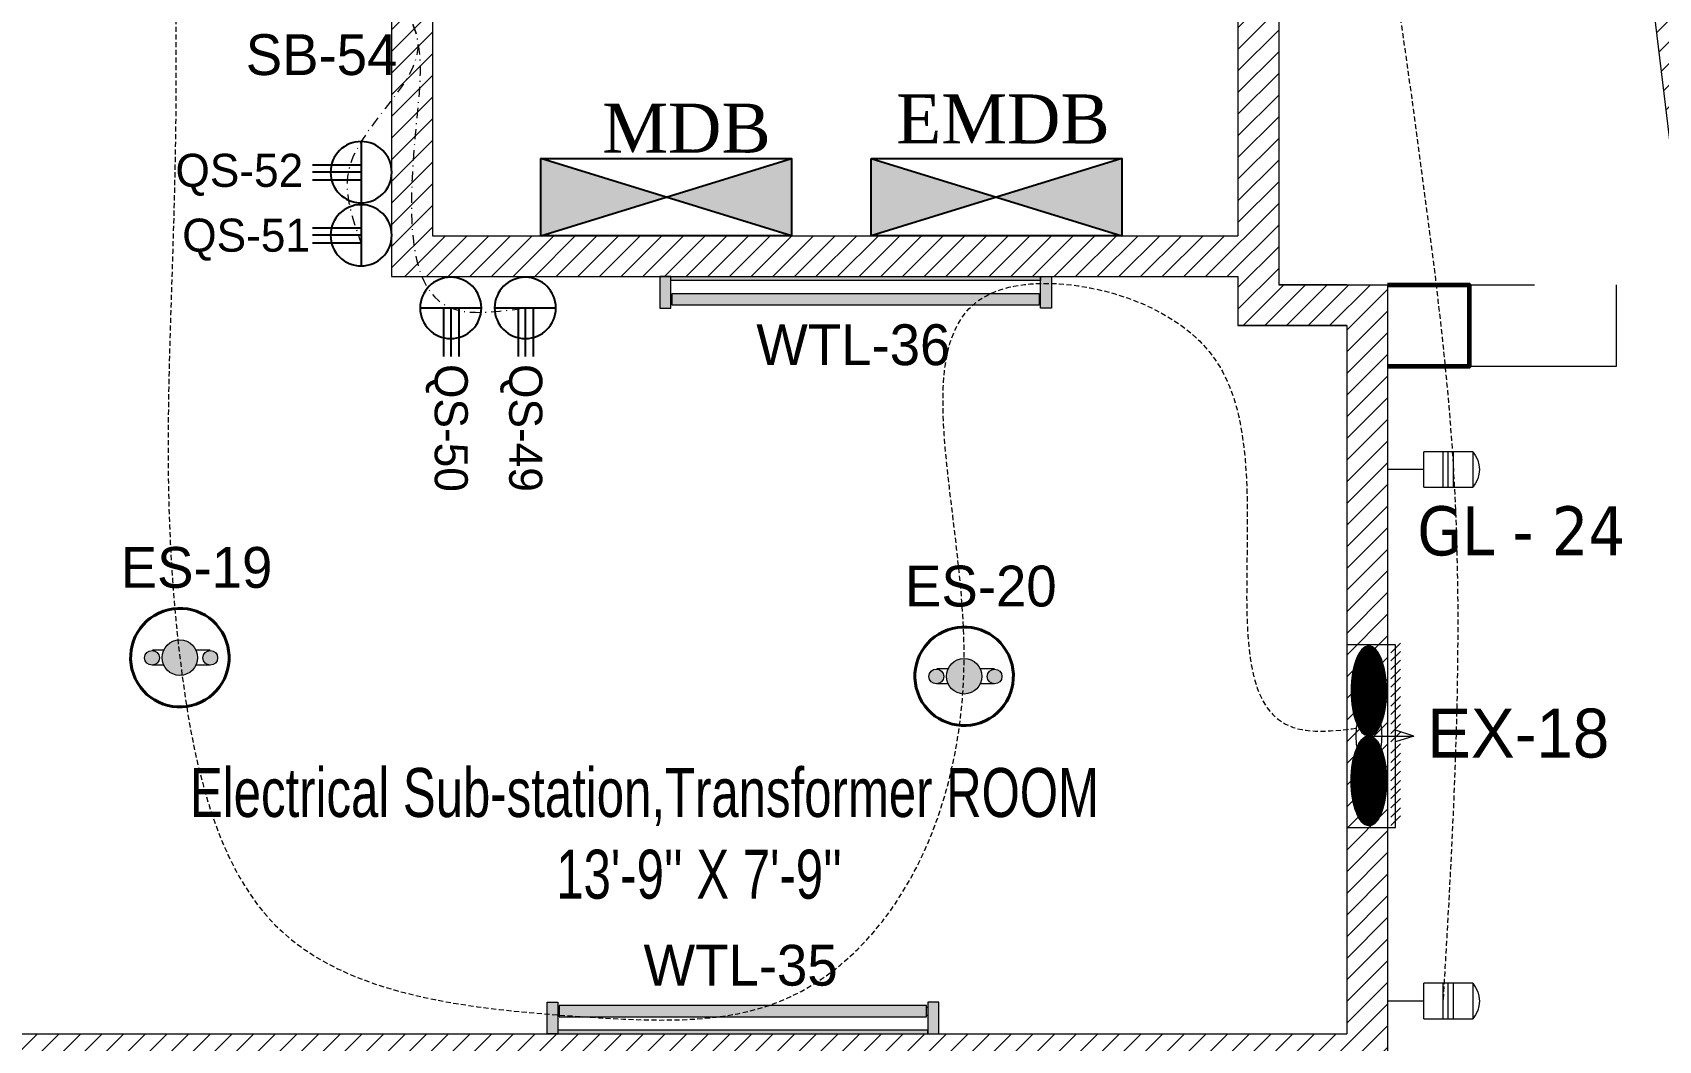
# Model space of a CAD drawing. Header units: inches. Extents: x 109699 to 44449955, y -10987 to 15824140.
# Drawn here: x 191452.6 to 191651.8, y -3849.8 to -3726.4 of the extents above; entities that cross this region are included whole.
import ezdxf

# ---------------------------------------------------------------- set-up
doc = ezdxf.new("R2010")
doc.units = ezdxf.units.IN
doc.header["$LTSCALE"] = 5
doc.header["$MEASUREMENT"] = 0
for name, pattern in [('ACAD_ISO03W100', [30, 12, -18]), ('DASHDOT', [1, 0.5, -0.25, 0, -0.25]), ('DASHED2', [0.375, 0.25, -0.125])]:
    doc.linetypes.add(name, pattern=pattern)
doc.layers.get('0').update_dxf_attribs({"color": 123})
for name, color, linetype, lineweight in [('@NORMAL', 7, 'Continuous', 5), ('cloumn', 253, 'Continuous', 60), ('dotted', 8, 'ACAD_ISO03W100', 5), ('E-BK', 1, 'Continuous', 15), ('E-Con-Point', 5, 'DASHED2', 13), ('E-ES-Energy Saver-Light', 140, 'Continuous', 13), ('E-EX-Exhaust-Fan', 190, 'Continuous', 13), ('E-QS-Socket-15A', 1, 'Continuous', 9), ('E-SB-Switch-Board', 106, 'Continuous', 18), ('E-WTL-Wall-Tube-Light', 6, 'Continuous', 15), ('GL', 7, 'Continuous', 5), ('HATCH2', 253, 'Continuous', 15), ('MDB N', 7, 'Continuous', 5), ('SB', 1, 'DASHDOT', 20), ('WALL-1', 8, 'Continuous', 9)]:
    doc.layers.add(name, color=color, linetype=linetype, lineweight=lineweight)
doc.layers.add('MDB', color=1, linetype='Continuous')
doc.layers.add('T', color=8, linetype='Continuous')
doc.styles.add('MtXpl_Tahoma', font='tahoma.ttf')
doc.styles.get("Standard").update_dxf_attribs({"font": 'times.ttf'})
doc.styles.add('style2', font='ARIALN.TTF', dxfattribs={"width": 0.75, "height": 3})

# ---------------------------------------------------------------- blocks, each defined once
blk = doc.blocks.new('MDB')
at = {"layer": 'MDB', "linetype": 'Continuous'}
h = blk.add_hatch(color=3, dxfattribs=at)
h.paths.add_polyline_path([(-2615.997901785699, -12426.05180736435), (-2615.997901785699, -12430.77580736435), (-2608.320901785699, -12428.41380736435)])
h.paths.add_polyline_path([(-2600.643901785699, -12426.05180736435), (-2608.320901785699, -12428.41380736435), (-2600.643901785699, -12430.77580736435)])
at = {"layer": 'MDB', "color": 3, "linetype": 'Continuous'}
for p, q in [((-2600.643901785699, -12426.05180736435), (-2615.997901785699, -12430.77580736435)), ((-2615.997901785699, -12426.05180736435), (-2600.643901785699, -12430.77580736435))]:
    blk.add_line(p, q, dxfattribs=at)
at = {"layer": 'MDB'}
blk.add_lwpolyline([(-2615.997901785699, -12426.05180736435), (-2600.643901785699, -12426.05180736435), (-2600.643901785699, -12430.77580736435), (-2615.997901785699, -12430.77580736435)], close=True, dxfattribs=at)
blk = doc.blocks.new('A$C63FA2F8C')
at = {"linetype": 'ByBlock', "ltscale": 0.5}
h = blk.add_hatch(color=256, dxfattribs=at)
h.dxf.hatch_style = 1
h.paths.add_polyline_path([(337.2288066126173, 261.8435315283132, 1), (186.444764951407, 261.8435315283132, 1)])
h.paths.add_polyline_path([(174.7543875355803, 261.112525689078, 1), (111.9624450998782, 261.112525689078, 1)])
h.paths.add_polyline_path([(359.7620794158132, 260.9155295394245, 1), (422.5540218515153, 260.9155295394245, 1)])
at = {"ltscale": 2}
for p, q in [((193.2174023309955, 293.0739176886738), (145.2272237805882, 293.0739176886738)), ((391.274980574695, 293.0739176886738), (330.4561692330288, 293.0739176886738)), ((193.5781424691202, 229.8323706932948), (145.2272237805882, 229.8323706932948)), ((391.274980574695, 229.8323706932948), (330.0954290949041, 229.8323706932948))]:
    blk.add_line(p, q, dxfattribs=at)
for centre, radius in [((143.3584163177293, 261.112525689078), 31.39597121785105), ((261.8367857820122, 261.8435315283132), 75.39202083060518), ((391.1580506336642, 260.9155295394245), 31.39597121785105)]:
    blk.add_circle(centre, radius, dxfattribs=at)
at = {"lineweight": 40}
blk.add_ellipse((261.8367857820122, 261.8435315283132), major_axis=(-89.30196609760064, 189.4862523083066), ratio=0.9999999999956461, start_param=-1.547953900145618, end_param=4.735231407033968, dxfattribs=at)
blk = doc.blocks.new('bs')
at = {"layer": 'E-BK'}
for p, q in [((-793.6107616202517, 1425.531798899594), (-793.6107616202517, 1433.501113548989)), ((-787.8528887823031, 1433.501113548989), (-793.6107616202514, 1433.501113548989)), ((-787.8528887823031, 1433.501113548989), (-787.8528887823031, 1425.531798899594)), ((-793.6107616202517, 1425.531798899594), (-787.8528887823031, 1425.531798899594)), ((-790.7318252012774, 1425.531798899594), (-790.7318252012774, 1419.63482280183))]:
    blk.add_line(p, q, dxfattribs=at)
at = {"layer": 'E-BK', "color": 5}
for p, q in [((-793.6107616202517, 1430.362221329489), (-787.8528887823031, 1430.362221329489)), ((-793.6107616202517, 1429.516456224291), (-787.8528887823031, 1429.516456224291)), ((-793.6107616202517, 1428.670698148449), (-787.8528887823031, 1428.670698148449))]:
    blk.add_line(p, q, dxfattribs=at)
at = {"layer": 'E-BK'}
blk.add_arc((-790.7318252012773, 1430.221002702818), 4.364332946471941, 48.72674153202249, 131.2732584679775, dxfattribs=at)
blk = doc.blocks.new('A$C63C712C3')
at = {"linetype": 'ByBlock', "ltscale": 0.5}
h = blk.add_hatch(color=256, dxfattribs=at)
h.dxf.hatch_style = 1
h.paths.add_polyline_path([(35.45815903441689, 102.6004051111813), (7.051254215184599e-05, 102.6004051111813), (7.051254215184599e-05, -1.4210854715202e-14), (35.45815903441689, 0)])
h.paths.add_polyline_path([(1235.458159034402, 102.6004051111813), (35.45815903441689, 102.6004051111813), (35.45815903441689, 90.19858873463818), (1235.458159034402, 90.19858873463818)])
h.paths.add_polyline_path([(1270.916247556277, 102.6004051111813), (1235.458159034402, 102.6004051111813), (1235.458159034402, -1.4210854715202e-14), (1270.916247556277, 0)])
h = blk.add_hatch(color=256, dxfattribs=at)
h.dxf.hatch_style = 1
h.set_gradient(color1=(255, 255, 0), rotation=269, name='CYLINDER')
h.paths.add_polyline_path([(1230.609335631336, 47.55507706388016), (39.80634735536296, 47.55507706388016), (39.80634735536296, 10.14120857274975), (1230.609335631336, 10.14120857274975)])
at = {"ltscale": 2}
for p, q in [((39.80314903250837, 42.02165198561852), (33.8373914979602, 42.02165198561852)), ((39.80314903250837, 15.93327464433969), (33.8373914979602, 15.93327464433969)), ((1230.612533954176, 42.02165198561852), (1236.578291488724, 42.02165198561852)), ((1230.612533954176, 15.93327464433969), (1236.578291488724, 15.93327464433969))]:
    blk.add_line(p, q, dxfattribs=at)
for points in [[(35.45815903441689, 102.6004051111813), (7.051254215184599e-05, 102.6004051111813), (7.051254215184599e-05, 0), (35.45815903441689, 0)], [(35.45815903441689, 102.6004051111813), (1235.458159034402, 102.6004051111813), (1235.458159034402, 90.19858873463818), (35.45815903441689, 90.19858873463818)], [(1235.458159034402, 102.6004051111813), (1270.916247556277, 102.6004051111813), (1270.916247556277, 0), (1235.458159034402, 0)], [(39.80634735536296, 47.55507706388016), (1230.609335631336, 47.55507706388016), (1230.609335631336, 10.14120857274975), (39.80634735536296, 10.14120857274975)]]:
    blk.add_lwpolyline(points, close=True, dxfattribs=at)
blk = doc.blocks.new('A$C1C755710')
at = {"linetype": 'ByBlock', "ltscale": 0.5}
h = blk.add_hatch(dxfattribs=at)
h.set_pattern_fill('ANSI31', color=256)
h.set_pattern_definition([(45, (0, 0), (-0.08838834764831843, 0.08838834764831845), [])])
edge = h.paths.add_edge_path()
edge.add_ellipse((199.1649073579174, 94.51384083836456), major_axis=(191.0280833619181, 3.971377967073551e-11), ratio=0.3951307893636453, start_angle=-2.146606530950382e-05, end_angle=6.29936271653392)
edge.add_ellipse((199.1649073579174, 94.51384083836456), major_axis=(191.0280833619181, 3.971377967073551e-11), ratio=0.3951307893636453, start_angle=6.29936271653392, end_angle=41.72868663856591)
edge.add_ellipse((199.1649073579174, 94.51384083836456), major_axis=(191.0280833619181, 3.971377967073551e-11), ratio=0.3951307893636453, start_angle=41.72868663856591, end_angle=359.9999785339347)
edge = h.paths.add_edge_path()
edge.add_ellipse((581.2210740817536, 94.51384083836456), major_axis=(-191.0280833619181, 3.971377967073551e-11), ratio=0.3951307893636453, start_angle=2.146606529957221e-05, end_angle=318.2713133614341)
edge.add_ellipse((581.2210740817536, 94.51384083836456), major_axis=(-191.0280833619181, 3.971377967073551e-11), ratio=0.3951307893636453, start_angle=318.2713133614341, end_angle=360.0000214660653)
at = {"ltscale": 2}
for p, q in [((389.0395967610093, 285.5447172545246), (364.2144678700133, 207.9370213896327)), ((389.0395967610093, 102.7958703805634), (389.0395967610093, 285.5447172545246)), ((389.0395967610093, 285.5447172545246), (413.8647256520053, 207.9370213896327)), ((9.237156729897833, 188.2013995007728), (49.73115919703559, 228.6954019679106)), ((44.42906965014117, 188.2013995007728), (84.92307211727893, 228.6954019679106)), ((83.87120178474288, 188.2013995007728), (124.3652042518806, 228.6954019679106)), ((124.5506794197281, 188.2013995007728), (165.0446818868659, 228.6954019679106)), ((159.7425923399715, 188.2013995007728), (200.2365948071092, 228.6954019679106)), ((199.1847244745732, 188.2013995007728), (239.6787269417109, 228.6954019679106)), ((241.5598876592558, 188.2013995007728), (282.0538901263935, 228.6954019679106)), ((276.7518005794991, 188.2013995007728), (317.2458030466369, 228.6954019679106)), ((316.1939327141008, 188.2013995007728), (356.6879351812386, 228.6954019679106)), ((365.3524135401385, 188.2013995007728), (405.8464160072763, 228.6954019679106)), ((400.5443264603819, 188.2013995007728), (441.0383289275196, 228.6954019679106)), ((439.9864585949836, 188.2013995007728), (480.4804610621213, 228.6954019679106)), ((481.5137070744968, 188.2013995007728), (522.0077095416345, 228.6954019679106)), ((516.7056199947401, 188.2013995007728), (557.1996224618779, 228.6954019679106)), ((556.1477521293418, 188.2013995007728), (596.6417545964796, 228.6954019679106)), ((597.6751444695255, 188.2013995007728), (638.1691469366633, 228.6954019679106)), ((632.8670573897689, 188.2013995007728), (673.3610598569066, 228.6954019679106)), ((672.3091895243706, 188.2013995007728), (712.8031919915084, 228.6954019679106)), ((708.7490936335089, 188.2013995007728), (749.2430961006467, 228.6954019679106)), ((743.9410065537522, 188.2013995007728), (784.43500902089, 228.6954019679106))]:
    blk.add_line(p, q, dxfattribs=at)
blk.add_lwpolyline([(-2.91038304567337e-11, 207.9370213896327), (777.604823705391, 207.9370213896327), (777.604823705391, -2.91038304567337e-11), (-2.91038304567337e-11, -2.91038304567337e-11)], close=True, dxfattribs=at)
for centre, start, end in [((390.1929907198355, -134.2364891821926), 80.14559333652657, 99.85440666347343), ((390.1929907198355, 323.2641150363197), 260.1455933365266, 279.8544066634735)]:
    blk.add_arc(centre, 283.1687490877094, start, end, dxfattribs=at)
at = {"extrusion": (0, 0, -1)}
blk.add_ellipse((199.1649073579174, 94.51384083836456), major_axis=(191.0280833619181, 3.971377967073551e-11), ratio=0.3951307893636453, dxfattribs=at)
blk.add_ellipse((581.2210740817536, 94.51384083836456), major_axis=(-191.0280833619181, 3.971377967073551e-11), ratio=0.3951307893636453)
blk = doc.blocks.new('A$C7D2A24B3')
at = {"lineweight": 25}
for p, q in [((9.859886922386067, 11.01563311865903), (9.859886922386067, 3.514223118658265)), ((9.859886922386067, 8.143706464579736), (15.8195753665932, 8.143706464579736)), ((9.859886922386067, 7.268951136147734), (15.8195753665932, 7.268951136147734)), ((9.859886922386067, 6.288951136148171), (15.8195753665932, 6.288951136148171))]:
    blk.add_line(p, q, dxfattribs=at)
blk.add_circle((9.85988692238243, 7.264928118658645), 3.750704999999999, dxfattribs=at)

msp = doc.modelspace()

# ---------------------------------------------------------------- hatches: boundary and pattern name
at = {"layer": 'HATCH2'}
h = msp.add_hatch(dxfattribs=at)
h.set_pattern_fill('ANSI31', color=256, scale=15, angle=-2.544443745170813e-14)
h.set_pattern_definition([(44.99999999999996, (174969.2063975816, 2531125.984210069), (-1.325825214724776, 1.325825214724777), [])])
edge = h.paths.add_edge_path()
edge.add_arc((191605.6891005714, -3659.244557156975), 48.03029903465922, 16.59411456051332, 98.63049367790725)
edge.add_line((191598.4815992929, -3611.758121718003), (191598.481599293, -3621.903486336769))
edge.add_arc((191605.6891005716, -3659.244557156568), 38.03029903447558, 17.165262452572506, 100.924771754527, ccw=False)
edge.add_line((191642.0254338617, -3648.020719680751), (191669.874346897, -3877.517880821882))
edge.add_line((191669.874346897, -3877.517880821882), (191679.9324738269, -3877.517880821882))
edge.add_line((191679.9324738268, -3877.517880821882), (191675.3856284156, -3835.40874693664))
edge.add_line((191675.3856284156, -3835.40874693664), (191664.1941345395, -3744.135978512282))
edge.add_line((191664.1941345395, -3744.135978512282), (191651.7190296487, -3645.527587575189))
h = msp.add_hatch(dxfattribs=at)
h.set_pattern_fill('ANSI31', color=256, scale=15, angle=-2.544443745170813e-14)
h.set_pattern_definition([(44.99999999999996, (170567.0479964292, 2531116.491818015), (-1.325825214724776, 1.325825214724777), [])])
h.paths.add_polyline_path([(191618.5538668082, -3849.023315070013), (191618.5538668083, -3757.283166814412), (191605.2242320193, -3757.283166814412), (191605.2242320194, -3742.255001886098), (191605.2242320138, -3662.283166814412), (191598.4815992894, -3662.283166814412), (191598.4815992894, -3623.699389865904), (191593.4815992894, -3623.699389865904), (191593.4815992894, -3662.283166814412), (191523.2366502697, -3662.283166814412), (191523.2366502697, -3646.699389865904), (191518.2366502697, -3646.699389865904), (191518.2366502697, -3662.283166813946), (191496.5538668081, -3662.283168780899), (191496.5538668081, -3667.258330186645), (191600.2242320193, -3667.283166814412), (191600.2242320193, -3751.283166814412), (191501.5538668081, -3751.283166814412), (191501.5538668081, -3709.283091781943), (191496.5538668081, -3709.283091781943), (191496.5538668081, -3756.258140341661), (191600.2242320192, -3756.283166814412), (191600.2242320193, -3762.283166814412), (191613.5538668082, -3762.283166813946), (191613.5538668082, -3848.999130055125), (191159.2374913135, -3849.023315070013), (191159.2374913135, -3854.023315070013), (191613.4809758331, -3854.023315070013), (191613.5538668082, -3947.919783895186), (191613.5538668082, -3952.349733711386), (191618.5538668082, -3949.089947867664)])

# ---------------------------------------------------------------- linework, layer by layer
at = {"layer": '@NORMAL', "color": 7, "elevation": 0.407237895495264}
msp.add_lwpolyline([(191669.874346897, -3877.517880821882), (191642.0254338617, -3648.020719680751, 0.3826605590100281), (191598.481599293, -3621.903486336863)], format="xyb", dxfattribs=at)
at = {"layer": 'cloumn', "elevation": 0.4846634290584184}
msp.add_lwpolyline([(191618.5538668082, -3757.283166815343), (191628.5538668082, -3757.283166815343), (191628.5538668082, -3767.283166815343), (191618.5538668082, -3767.283166815343)], dxfattribs=at)
at = {"layer": 'dotted', "ltscale": 0.3, "elevation": 0.2072378954951262}
msp.add_lwpolyline([(191618.5538668084, -3757.283166814441), (191646.5538668083, -3757.283166814412), (191646.5538668083, -3767.283166814412), (191618.5538668083, -3767.283166814412)], dxfattribs=at)
at = {"layer": 'E-Con-Point', "ltscale": 0.5}
for points in [[(191143.9096995222, -3764.368694926977), (191129.5, -3680.23828125), (191128.7419187057, -3575.613229198106), (191201.7890625, -3567.36328125), (191455.38671875, -3597.97265625), (191530.231646146, -3655.082319527905, 0.5038703010334279)], [(191531.1767466675, -3659.788532685587, 0.5590410111768739), (191588.86328125, -3642.00390625), (191605.9213608176, -3642.991385848317, 0.6832439349171793), (191613.3007598009, -3675.602507429743, 0.3846634290582893), (191619.601111101, -3721.357468724558, -0.06106297970465469), (191622.0625, -3738.484375), (191626.6303945898, -3779.887585108874, 0.3846634290582809), (191625.356835297, -3844.977233319232, 0.3846634290582911)], [(190859.7063620387, -3853.764756593956, 0.2000000000000737), (190865.1171875, -3799.84765625), (190989.1172677304, -3663.324979414321, 0.02353992480693279), (191134.1953125, -3649.296875), (191531.1767466676, -3659.788532685665, 0.5590410111781372)], [(191492.59375, -3717.356476637349, 0.3670375414985962), (191472.7784526489, -3709.231307951097), (191470.11328125, -3726.94140625), (191470.607162449, -3802.931207377896), (191482.296875, -3835.67578125), (191520.48046875, -3846.920176582502, 0.2185255425921895), (191542.796875, -3845.507128562203, 0.2185255425921895), (191566.6919368258, -3803.044313531128), (191569.90625, -3758.362120287237, 0.2837025359023602), (191592.22265625, -3761.5390625, 0.2965744600572127), (191598.61328125, -3768.4296875, 0.2790561096672763), (191607.53125, -3811.625, 0.2837025359023602), (191617.7227922348, -3811.116437584953, 0.3846634290582642)]]:
    msp.add_spline(points, degree=3, dxfattribs=at)
at = {"layer": 'SB', "ltscale": 0.5}
for points in [[(191492.59375, -3717.356476637349, 0.3670375414985962), (191499.74609375, -3728.34375), (191491.2460937425, -3743.491365658629, 0.1867579984297478), (191492.8151312347, -3752.196975496405, 0.1867579984297478)], [(191492.59375, -3717.35647663735, 0.3670375414985789), (191498.9862189124, -3725.029112785687, 0.06367198199190277), (191499.6015625, -3737.22265625), (191503.7901641915, -3760.113738739012, 0.1867579984297478), (191512.919187209, -3760.113738739198, 0.1867579984297478)]]:
    msp.add_spline(points, degree=3, dxfattribs=at)
at = {"layer": 'WALL-1'}
for p, q in [((191605.2242320193, -3662.283166814412, 0.3846634290582784), (191605.2242320194, -3757.283166814412, 0.3846634290583033)), ((191600.2242320193, -3667.283166814412, 0.3846634290582784), (191600.2242320193, -3751.283166814412, 0.3846634290583069)), ((191496.5538668081, -3709.283091781943, 0.3893475469086489), (191496.5538668081, -3756.283166814877, 0.3207033609721144)), ((191501.5538668081, -3709.283091781943, 0.3893475469086063), (191501.5538668081, -3751.283166814412, 0.3280059222860316)), ((191600.2242320193, -3736.283166814412, 0.3846634290582926), (191600.2242320193, -3751.283166814412, 0.3846634290582962)), ((191605.2242320193, -3736.283166814412, 0.3846634290582926), (191605.2242320193, -3757.283166814412, 0.3846634290582998)), ((191501.5538668081, -3751.283166814412, 0.2825645039271656), (191600.2242320192, -3751.283166814412, 0.284663429058277)), ((191496.5538668081, -3756.283166814877, 0.2824581434649041), (191600.2242320192, -3756.283166814412, 0.284663429058277)), ((191600.2242320193, -3756.283166814412, 0.3846634290583104), (191600.2242320193, -3757.283166814412, 0.3846634290583104)), ((191600.2242320193, -3756.283166814412, 0.3846634290582998), (191600.2242320193, -3762.283166814412, 0.3846634290582998)), ((191605.2242320193, -3757.283166814412, 0.284663429058277), (191618.5538668083, -3757.283166814412, 0.284663429058277)), ((191613.5538668082, -3757.283166814412, 0.2128817190436081), (191605.2242320194, -3757.283166814412, 0.2128817190436081)), ((191618.5538668082, -3757.283166814412, 0.3846634290582784), (191618.5538668082, -3824.262928825619, 0.3846634290582855)), ((191600.2242320193, -3762.283166814412, 0.284663429058277), (191613.5538668082, -3762.283166814412, 0.284663429058277)), ((191613.5538668082, -3762.283166814412, 0.3846634290582784), (191613.5538668082, -3824.262928825619, 0.3846634290582855)), ((191613.5538668082, -3824.262928825619, -13.33866098363065), (191613.5538668082, -3848.999130055125, -7.680945746817528)), ((191618.5538668082, -3824.262928825619, 0.3846634290582891), (191618.5538668083, -3877.517880821882, 0.3846634290582949)), ((191448.5538668081, -3848.999130055125, 0.2185255425921895), (191471.2366521799, -3848.999130055125, 0.2185255425921895)), ((191448.5538687182, -3848.999130055125, 0.2185255425921895), (191613.5538687184, -3848.999130055125, 0.2185255425921895))]:
    msp.add_line(p, q, dxfattribs=at)
at = {"layer": 'WALL-1', "elevation": 0.2072378954951262}
for points in [[(191605.2242320193, -3757.283166814412), (191618.5538668082, -3757.283166814412), (191618.5538668082, -3762.283166813946)], [(191613.5538668082, -3762.283166813946), (191600.2242320193, -3762.283166813946)]]:
    msp.add_lwpolyline(points, dxfattribs=at)

# ---------------------------------------------------------------- block references
at = {"layer": 'E-BK', "color": 5, "xscale": -0.7528878284414805, "yscale": 0.7528878284501843, "zscale": 0.7528878284442684, "rotation": 269.9991720482258}
for p in [(190549.7366908294, -3184.539656655574, 0.3846634290582809), (190549.7366587511, -3249.629323269017, 0.3846634290582911)]:
    msp.add_blockref('bs', p, dxfattribs=at)
at = {"layer": 'E-ES-Energy Saver-Light', "xscale": 0.02880000000004657, "yscale": 0.02880000000004657, "zscale": 0.02880000000004657}
for p in [(191463.0662630185, -3810.472301085924), (191559.1510373953, -3812.75669743908)]:
    msp.add_blockref('A$C63FA2F8C', p, dxfattribs=at)
at = {"layer": 'E-EX-Exhaust-Fan', "xscale": -0.02880000000732252, "yscale": 0.02880000000732252, "zscale": 0.02880000000732252, "rotation": 270}
msp.add_blockref('A$C1C755710', (191613.5538668082, -3823.749726235479, 0.3846634290582642), dxfattribs=at)
at = {"layer": 'E-QS-Socket-15A', "xscale": -1}
for p, rotation in [((191502.675017861, -3750.760317332934, 0.1867579984297478), 359.9999973020982), ((191502.675017861, -3758.485927096828, 0.1867579984297478), 359.9999973020982), ((191511.0591157919, -3750.253852158901, 0.1867579984297478), 89.99999730209817), ((191520.1841157919, -3750.253852158901, 0.1867579984297478), 89.99999730209817)]:
    msp.add_blockref('A$C7D2A24B3', p, dxfattribs=dict(at, rotation=rotation))
at = {"layer": 'E-WTL-Wall-Tube-Light', "xscale": 0.03776802766688649, "yscale": 0.03776802766688649, "zscale": 0.03776802766688649}
msp.add_blockref('A$C63C712C3', (191529.3998876672, -3760.158181753487, 0.2837025359023602), dxfattribs=at)
at = {"layer": 'E-WTL-Wall-Tube-Light', "xscale": -0.03776802766688649, "yscale": 0.03776802766688649, "zscale": 0.03776802766688649, "rotation": 180}
msp.add_blockref('A$C63C712C3', (191515.591583054, -3845.124115116252, 0.2185255425921895), dxfattribs=at)
at = {"layer": 'MDB', "xscale": 2, "yscale": 2, "zscale": 2, "rotation": 180}
msp.add_blockref('MDB', (186313.5325187555, -28603.38678154311, 0.2830370626172458), dxfattribs=at)
at = {"layer": 'MDB', "xscale": 2, "yscale": 2, "zscale": 2}
msp.add_blockref('MDB', (196787.3089810728, 21110.26844791429, 0.2838984303762544), dxfattribs=at)

# ---------------------------------------------------------------- texts
at = {"layer": 'E-ES-Energy Saver-Light', "char_height": 5, "width": 24.08470202641911, "attachment_point": 1}
for s, insert in [('{\\fCentury Gothic|b0|i0|c0|p34;ES-19}', (191463.3582250774, -3789.38233325366)), ('{\\fCentury Gothic|b0|i0|c0|p34;ES-20}', (191559.4429994543, -3791.666729606816))]:
    msp.add_mtext(s, dxfattribs=dict(at, insert=insert))
at = {"layer": 'E-EX-Exhaust-Fan', "insert": (191623.4315521683, -3815.252030867559, 0.4846634290582642), "char_height": 6, "width": 24.08470202641911, "attachment_point": 7}
msp.add_mtext('{\\fCentury Gothic|b0|i0|c0|p34;EX-18}', dxfattribs=at)
at = {"layer": 'E-QS-Socket-15A', "color": 1, "char_height": 4.05, "width": 19.50860864139948, "attachment_point": 1}
for s, insert in [('{\\fCentury Gothic|b0|i0|c0|p34;\\C256;QS-52}', (191470.0664728415, -3741.239911946064, 0.1091280541195069)), ('{\\fCentury Gothic|b0|i0|c0|p34;\\C256;QS-51}', (191470.8985040915, -3749.17930941187, 0.1091280541195069))]:
    msp.add_mtext(s, dxfattribs=dict(at, insert=insert))
at = {"layer": 'E-QS-Socket-15A', "color": 1, "char_height": 4.05, "width": 19.50860864139948, "attachment_point": 1, "rotation": 270}
for s, insert in [('{\\fCentury Gothic|b0|i0|c0|p34;\\C256;QS-50}', (191505.8792174283, -3766.983759642946, 0.05369022337774287)), ('{\\fCentury Gothic|b0|i0|c0|p34;\\C256;QS-49}', (191515.0042379858, -3766.983759642946, 0.05369022337774287))]:
    msp.add_mtext(s, dxfattribs=dict(at, insert=insert))
at = {"layer": 'E-SB-Switch-Board', "insert": (191478.6779731215, -3726.599894785389, 0.0841040734950845), "char_height": 5, "width": 24.08470202641911, "attachment_point": 1}
msp.add_mtext('{\\fCentury Gothic|b0|i0|c0|p34;SB-54}', dxfattribs=at)
at = {"layer": 'E-WTL-Wall-Tube-Light', "color": 1, "char_height": 5, "width": 24.08470202641911}
for s, insert, attachment_point in [('{\\fCentury Gothic|b0|i0|c0|p34;\\C256;WTL-36}', (191541.2272440409, -3762.117751432915, 0.2837025359023602), 1), ('{\\fCentury Gothic|b0|i0|c0|p34;\\C256;WTL-35}', (191527.4189394278, -3843.164545436824, 0.2185255425921895), 7)]:
    msp.add_mtext(s, dxfattribs=dict(at, insert=insert, attachment_point=attachment_point))
at = {"layer": 'GL', "color": 7, "style": 'MtXpl_Tahoma'}
msp.add_text('GL - 24', height=6, rotation=359.9999999999999, dxfattribs=at).set_placement((191622.2007584056, -3790.396745567925, 0.3846634290582807))
at = {"layer": 'MDB N', "color": 7}
for s, p in [('EMDB', (191558.3512763842, -3739.97405043947)), ('MDB', (191522.3524181496, -3741.100872759804, 0.2838984303762544))]:
    msp.add_text(s, height=6.000000000004542, dxfattribs=at).set_placement(p)
at = {"layer": 'T', "insert": (191527.5270293005, -3832.530955652324), "char_height": 6, "attachment_point": 8, "style": 'style2'}
msp.add_mtext_dynamic_manual_height_columns("\\A1;{\\fCentury Gothic|b0|i0|c0|p34;Electrical Sub-station,Transformer ROOM         \\P        13'-9'' X 7'-9'' }", width=133.3904099954221, gutter_width=240, heights=[0], dxfattribs=at)

doc.saveas('drawing.dxf')
